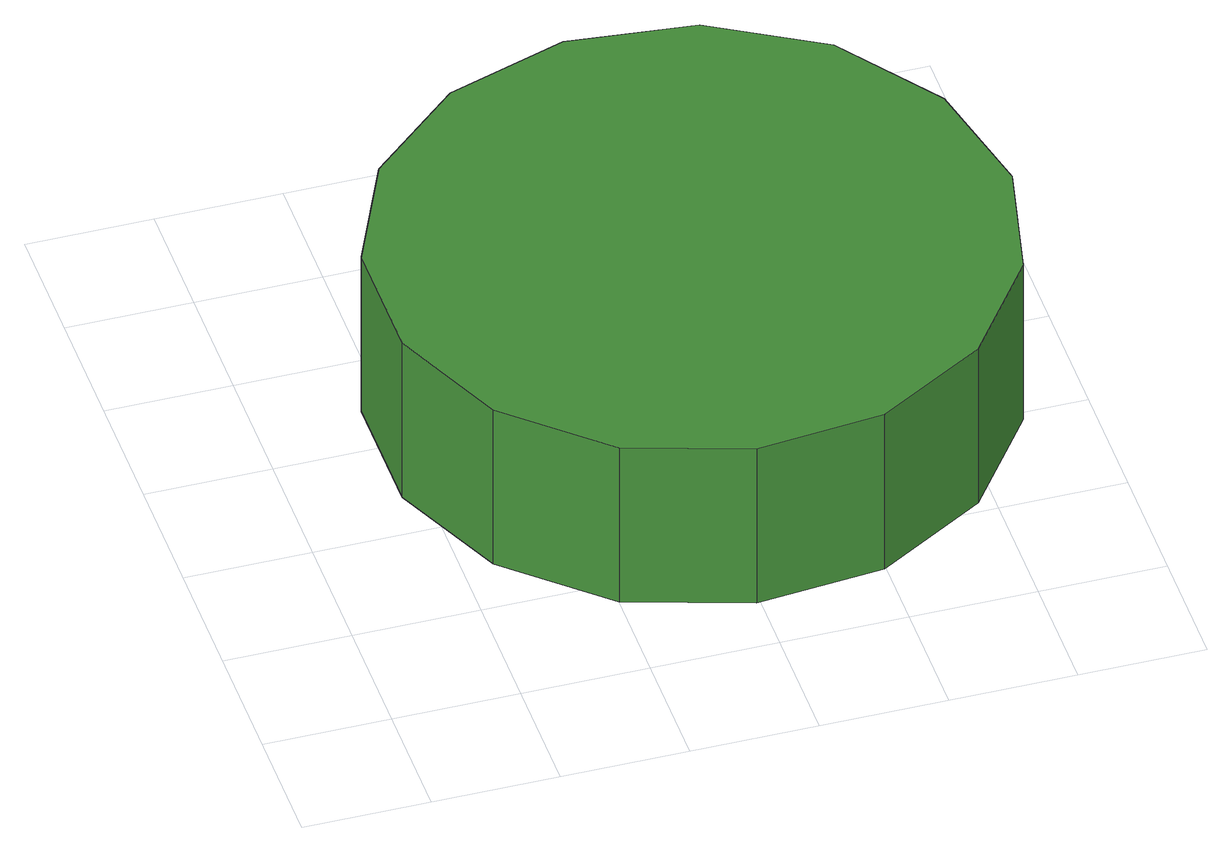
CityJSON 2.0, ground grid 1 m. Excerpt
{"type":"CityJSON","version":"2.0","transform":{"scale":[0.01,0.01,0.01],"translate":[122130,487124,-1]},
"CityObjects":{
"tree1":{"type":"SolitaryVegetationObject","attributes":{"function":"something"},"geometry":[{"type":"MultiSurface","lod":"1","boundaries":[[[0,1,2,3,4,5,6,7,8,9,10,11,12,13,14]],[[15,16,17,18,19,20,21,22,23,24,25,26,27,28,29]],[[0,29,28,1]],[[1,28,27,2]],[[2,27,26,3]],[[3,26,25,4]],[[4,25,24,5]],[[5,24,23,6]],[[6,23,22,7]],[[7,22,21,8]],[[8,21,20,9]],[[9,20,19,10]],[[10,19,18,11]],[[11,18,17,12]],[[12,17,16,13]],[[13,16,15,14]],[[14,15,29,0]]]}]}
},
"vertices":[
[569,292,246],[547,392,246],[487,475,246],[399,526,246],[297,537,246],[200,505,246],[124,437,246],[82,344,246],[82,241,246],[124,148,246],[200,79,246],[297,48,246],[399,58,246],[487,110,246],[547,192,246],[547,192,97],[487,110,97],[399,58,97],[297,48,97],[200,79,97],[124,148,97],[82,241,97],[82,344,97],[124,437,97],[200,505,97],[297,537,97],[399,526,97],[487,475,97],[547,392,97],[569,292,97]
]}
